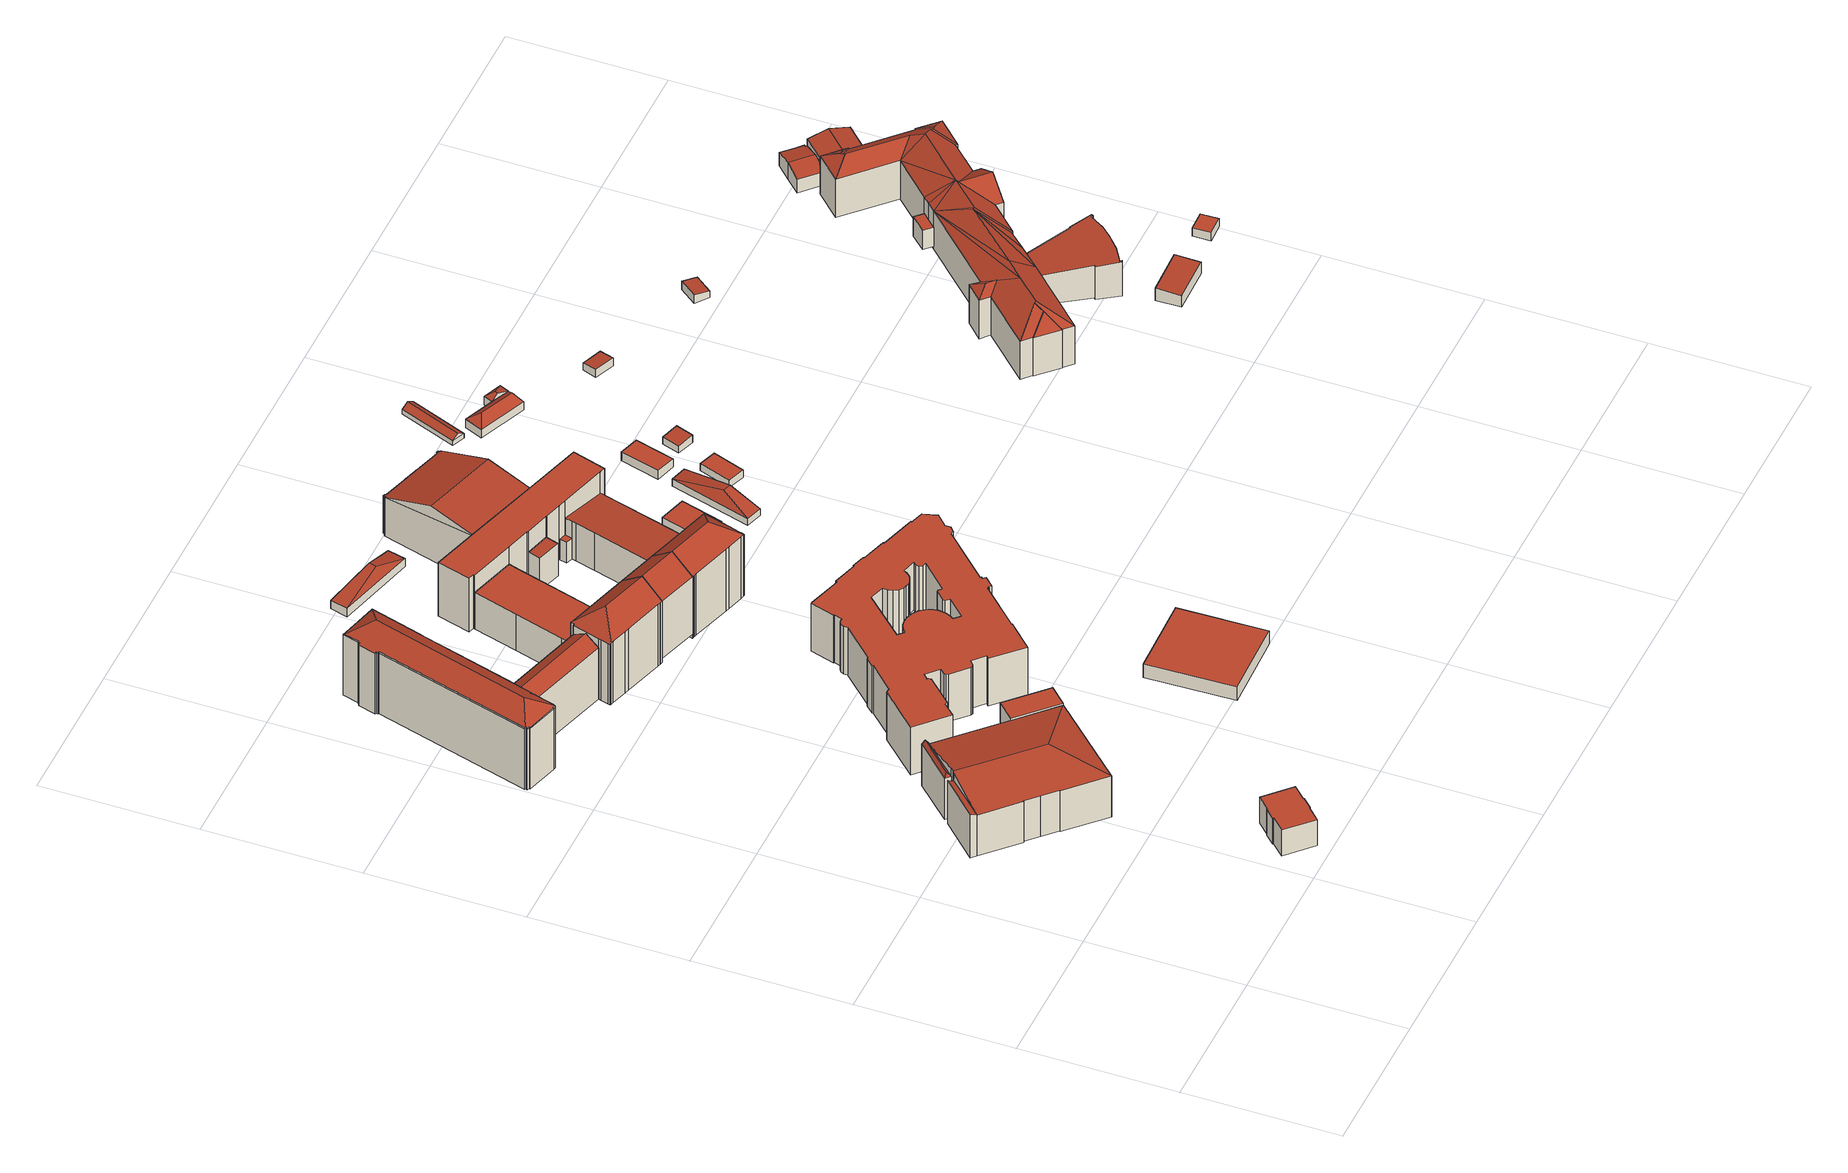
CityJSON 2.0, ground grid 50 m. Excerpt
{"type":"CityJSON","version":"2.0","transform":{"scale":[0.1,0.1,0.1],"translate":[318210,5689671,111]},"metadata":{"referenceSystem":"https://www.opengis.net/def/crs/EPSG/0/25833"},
"CityObjects":{
"building1":{"type":"Building","attributes":{"Dachtyp_tdc":"tdcPolyFlatRoof","Gemeindeschluessel":14713000,"Dachneigung":0,"QualitaetDacherkennung":69,"Geometrietyp2DReferenz":"3000","function":"31001_9998","roofType":"1000","measuredHeight":9.68},"geometry":[{"type":"MultiSurface","lod":"2","boundaries":[[[0,1,2,3]],[[1,4,5,2]],[[4,6,7,5]],[[6,8,9,7]],[[8,10,11,9]],[[10,12,13,11]],[[12,14,15,13]],[[14,16,17,15]],[[16,18,19,17]],[[18,20,21,19]],[[20,22,23,21]],[[22,0,3,23]],[[22,20,18,16,14,12,10,8,6,4,1,0]],[[3,2,5,7,9,11,13,15,17,19,21,23]]],"semantics":{"surfaces":[{"type":"WallSurface"},{"type":"RoofSurface"},{"type":"GroundSurface"}],"values":[0,0,0,0,0,0,0,0,0,0,0,0,1,2]}}]},
"building2":{"type":"Building","attributes":{"name":"Universitätsklinikum Leipzig","Gemeindeschluessel":14713000,"Geometrietyp2DReferenz":"3000","function":"31001_3051","roofType":"9999"},"children":["building2-1","building2-2","building2-3","building2-4"]},
"building2-1":{"type":"BuildingPart","attributes":{"Dachtyp_tdc":"tdcPolyFlatRoof","Dachneigung":0,"QualitaetDacherkennung":67,"Geometrietyp2DReferenz":"3000","roofType":"1000","measuredHeight":15.66},"parents":["building2"],"geometry":[{"type":"MultiSurface","lod":"2","boundaries":[[[24,25,26,27,28]],[[25,29,30,26]],[[29,31,32,33,30]],[[31,29,25,24]],[[27,26,30,33]],[[28,32,31,24]],[[28,27,33,32]]],"semantics":{"surfaces":[{"type":"WallSurface"},{"type":"RoofSurface"},{"type":"GroundSurface"},{"type":"ClosureSurface"}],"values":[0,0,0,1,2,0,3]}}]},
"building2-2":{"type":"BuildingPart","attributes":{"Dachtyp_tdc":"tdcPolyFlatRoof","Dachneigung":24.25,"QualitaetDacherkennung":37,"Geometrietyp2DReferenz":"3000","roofType":"2100","measuredHeight":16.3},"parents":["building2"],"geometry":[{"type":"MultiSurface","lod":"2","boundaries":[[[34,35,36,37,38]],[[35,39,40,36]],[[39,41,42,40]],[[41,39,35,34,43]],[[37,36,40,42]],[[38,43,34]],[[37,42,41,43,38]]],"semantics":{"surfaces":[{"type":"WallSurface"},{"type":"RoofSurface"},{"type":"GroundSurface"},{"type":"ClosureSurface"}],"values":[0,0,0,1,2,0,3]}}]},
"building2-3":{"type":"BuildingPart","attributes":{"Dachtyp_tdc":"tdcHipAndGableRoof","Dachneigung":11.83,"QualitaetDacherkennung":15,"Geometrietyp2DReferenz":"3000","roofType":"5000","measuredHeight":18.7},"parents":["building2"],"geometry":[{"type":"MultiSurface","lod":"2","boundaries":[[[44,45,46,47]],[[45,48,49,46]],[[48,50,51,49]],[[50,38,37,51]],[[52,53,54,42,41]],[[53,55,56,57,54]],[[58,28,27,59]],[[32,60,61,33]],[[60,62,63,61]],[[62,64,65,63]],[[64,44,47,65]],[[60,32,66]],[[32,28,58,67,55,53,66]],[[53,52,43,38,50,48,45,44,64,62,60,66]],[[47,46,49,51,37,42,54,57,59,27,33,61,63,65]],[[41,43,52]],[[42,37,38,43,41]],[[67,56,55]],[[58,59,57,56,67]],[[33,27,28,32]]],"semantics":{"surfaces":[{"type":"WallSurface"},{"type":"RoofSurface"},{"type":"GroundSurface"},{"type":"ClosureSurface"}],"values":[0,0,0,0,0,0,0,0,0,0,0,1,1,1,2,0,3,0,3,3]}}]},
"building2-4":{"type":"BuildingPart","attributes":{"Dachtyp_tdc":"tdcFreeFormRoof","Dachneigung":48.65,"QualitaetDacherkennung":11,"Geometrietyp2DReferenz":"3000","roofType":"5000","measuredHeight":16.66},"parents":["building2"],"geometry":[{"type":"MultiSurface","lod":"2","boundaries":[[[56,68,69,57]],[[68,70,71,69]],[[70,72,58,59,71]],[[73,72,70]],[[74,73,70,68]],[[74,68,56]],[[73,74,56,67,72]],[[57,69,71,59]],[[67,58,72]],[[57,59,58,67,56]]],"semantics":{"surfaces":[{"type":"WallSurface"},{"type":"RoofSurface"},{"type":"GroundSurface"},{"type":"ClosureSurface"}],"values":[0,0,0,0,1,1,1,2,0,3]}}]},
"building3":{"type":"Building","attributes":{"name":"Universitätsklinikum Leipzig","Dachtyp_tdc":"tdcFreeFormRoof","Gemeindeschluessel":14713000,"Dachneigung":31.34,"QualitaetDacherkennung":83,"Geometrietyp2DReferenz":"3000","function":"31001_3051","roofType":"5000","measuredHeight":27.28},"geometry":[{"type":"MultiSurface","lod":"2","boundaries":[[[75,76,77,78,79,80,81,82,83,84,85,86,87]],[[88,84,83,89]],[[90,91,85,84,88]],[[89,83,82,92]],[[92,82,81,93]],[[93,81,80]],[[94,78,77,95]],[[79,78,94]],[[95,77,76,96]],[[96,76,75,97]],[[98,99,100,101]],[[102,103,99,98]],[[101,100,104,105]],[[105,104,106,107]],[[107,106,108,109]],[[109,108,110,111]],[[111,110,112,113,114]],[[115,116,117,118]],[[119,120,116,115]],[[118,117,121,122]],[[122,121,123,124]],[[124,123,125,126]],[[126,125,127,128]],[[128,127,103,102]],[[97,129,130]],[[130,129,131,132]],[[132,131,120,119]],[[133,134,135,136]],[[137,138,134,133]],[[139,140,141,142]],[[136,135,140,139]],[[142,141,91,90]],[[114,113,138,137]],[[143,144,145,146,147,148,149,150,151,152,153,154,155,156,157,158,159,160,161,162,163,164,165,166,167,168,169,170,171,172,173,174,175]],[[90,88,144,143]],[[88,89,145,144]],[[89,92,146,145]],[[92,93,147,146]],[[93,80,148,147]],[[80,79,149,148]],[[79,94,150,149]],[[94,95,151,150]],[[95,96,152,151]],[[96,97,153,152]],[[97,130,154,153]],[[130,132,155,154]],[[132,119,156,155]],[[119,115,157,156]],[[115,118,158,157]],[[118,122,159,158]],[[122,124,160,159]],[[124,126,161,160]],[[126,128,162,161]],[[128,102,163,162]],[[102,98,164,163]],[[98,101,165,164]],[[101,105,166,165]],[[105,107,167,166]],[[107,109,168,167]],[[109,111,169,168]],[[111,114,170,169]],[[114,137,171,170]],[[137,133,172,171]],[[133,136,173,172]],[[136,139,174,173]],[[139,142,175,174]],[[142,90,143,175]],[[138,113,112,86,85,91,141,140,135,134]],[[131,129,97,75,87,120]],[[103,127,125,123,121,117,116,120,87,86,112,110,108,106,104,100,99]]],"semantics":{"surfaces":[{"type":"RoofSurface"},{"type":"WallSurface"},{"type":"GroundSurface"}],"values":[0,1,1,1,1,1,1,1,1,1,1,1,1,1,1,1,1,1,1,1,1,1,1,1,1,1,1,1,1,1,1,1,1,2,1,1,1,1,1,1,1,1,1,1,1,1,1,1,1,1,1,1,1,1,1,1,1,1,1,1,1,1,1,1,1,1,1,0,0,0]}}]},
"building4":{"type":"Building","attributes":{"name":"Universitätsklinikum Leipzig","Dachtyp_tdc":"tdcFreeFormRoof","Gemeindeschluessel":14713000,"Dachneigung":31.88,"QualitaetDacherkennung":85,"Geometrietyp2DReferenz":"3000","function":"31001_3051","roofType":"5000","measuredHeight":21.95},"geometry":[{"type":"MultiSurface","lod":"2","boundaries":[[[176,177,178,179]],[[177,180,181,178]],[[180,182,183,181]],[[182,184,185,183]],[[184,186,187,185]],[[186,176,179,187]],[[180,188,189,186,184,182]],[[190,191,189,188]],[[176,191,190,177]],[[186,189,191,176]],[[177,190,188,180]],[[179,178,181,183,185,187]]],"semantics":{"surfaces":[{"type":"WallSurface"},{"type":"RoofSurface"},{"type":"GroundSurface"}],"values":[0,0,0,0,0,0,1,1,0,0,0,2]}}]},
"building5":{"type":"Building","attributes":{"name":"Universitätsklinikum Leipzig","Dachtyp_tdc":"tdcHipAndGableRoof","Gemeindeschluessel":14713000,"Dachneigung":37.65,"QualitaetDacherkennung":86,"Geometrietyp2DReferenz":"3000","function":"31001_3051","roofType":"5000","measuredHeight":28.57},"geometry":[{"type":"MultiSurface","lod":"2","boundaries":[[[192,193,194,195]],[[193,196,197,194]],[[196,198,199,197]],[[198,200,201,199]],[[200,202,203,201]],[[202,204,205,203]],[[204,206,207,205]],[[206,208,209,207]],[[208,210,211,209]],[[210,212,213,211]],[[212,214,215,213]],[[214,216,217,215]],[[216,218,181,217]],[[218,219,178,181]],[[219,220,221,178]],[[220,222,223,221]],[[222,224,225,223]],[[224,226,227,225]],[[226,192,195,227]],[[222,220,219,218,216,214,212,210,228]],[[210,208,206,204,202,200,198,196,193,228]],[[193,192,226,224,222,228]],[[195,194,197,199,201,203,205,207,209,211,213,215,217,181,178,221,223,225,227]]],"semantics":{"surfaces":[{"type":"WallSurface"},{"type":"RoofSurface"},{"type":"GroundSurface"}],"values":[0,0,0,0,0,0,0,0,0,0,0,0,0,0,0,0,0,0,0,1,1,1,2]}}]},
"building6":{"type":"Building","attributes":{"name":"Universitätsklinikum Leipzig","Dachtyp_tdc":"tdcPolyFlatRoof","Gemeindeschluessel":14713000,"Dachneigung":0,"QualitaetDacherkennung":5,"Geometrietyp2DReferenz":"3000","function":"31001_3051","roofType":"1000","measuredHeight":17.75},"geometry":[{"type":"MultiSurface","lod":"2","boundaries":[[[229,230,231,232]],[[230,233,234,231]],[[233,235,236,234]],[[235,237,238,236]],[[237,239,240,238]],[[239,241,242,240]],[[241,243,244,242]],[[243,245,246,244]],[[245,247,248,246]],[[247,249,250,248]],[[249,251,252,250]],[[251,253,254,252]],[[253,255,256,254]],[[255,257,258,256]],[[257,259,260,258]],[[259,261,262,260]],[[261,263,264,262]],[[263,265,266,264]],[[265,267,268,266]],[[267,269,270,268]],[[269,271,272,270]],[[271,273,274,272]],[[273,275,276,274]],[[275,277,278,276]],[[277,279,280,278]],[[279,281,282,280]],[[281,283,284,282]],[[283,285,286,284]],[[287,288,289,290]],[[288,291,292,289]],[[291,293,294,292]],[[293,295,296,294]],[[295,297,298,296]],[[297,299,300,298]],[[299,301,302,300]],[[301,303,304,302]],[[303,305,306,304]],[[305,307,308,306]],[[307,309,310,308]],[[309,311,312,310]],[[311,313,314,312]],[[313,315,316,314]],[[315,317,318,316]],[[317,319,320,318]],[[319,321,322,320]],[[321,323,324,322]],[[323,325,326,324]],[[325,327,328,326]],[[327,329,330,328]],[[329,331,332,330]],[[331,333,334,332]],[[333,335,336,334]],[[335,337,338,336]],[[337,339,340,338]],[[339,341,342,340]],[[341,343,344,342]],[[343,345,346,344]],[[345,347,348,346]],[[347,349,350,348]],[[349,351,352,350]],[[351,353,354,352]],[[353,355,356,354]],[[355,357,358,356]],[[357,359,360,358]],[[359,361,362,360]],[[361,363,364,362]],[[363,365,366,364]],[[365,367,368,366]],[[367,369,370,368]],[[369,287,290,370]],[[285,371,372,286]],[[371,373,374,372]],[[373,375,376,374]],[[375,377,378,376]],[[377,379,380,378]],[[379,381,382,380]],[[381,383,384,382]],[[383,385,386,384]],[[385,387,388,386]],[[387,389,390,388]],[[389,391,392,390]],[[391,393,394,392]],[[393,395,396,394]],[[395,397,398,396]],[[397,399,400,398]],[[399,401,402,400]],[[401,403,404,402]],[[403,405,406,404]],[[405,407,408,406]],[[407,409,410,408]],[[409,411,412,410]],[[411,413,414,412]],[[413,415,416,414]],[[415,417,418,416]],[[417,419,420,418]],[[419,421,422,420]],[[421,423,424,422]],[[423,425,426,424]],[[425,427,428,426]],[[427,429,430,428]],[[429,431,432,430]],[[431,433,434,432]],[[433,229,232,434]],[[433,431,429,427,425,423,421,419,417,415,413,411,409,407,405,403,401,399,397,395,393,391,389,387,385,383,381,379,377,375,373,371,285,283,281,279,277,275,273,271,269,267,265,263,261,259,257,255,253,251,249,247,245,243,241,239,237,235,233,230,229],[287,369,367,365,363,361,359,357,355,353,351,349,347,345,343,341,339,337,335,333,331,329,327,325,323,321,319,317,315,313,311,309,307,305,303,301,299,297,295,293,291,288]],[[232,231,234,236,238,240,242,244,246,248,250,252,254,256,258,260,262,264,266,268,270,272,274,276,278,280,282,284,286,372,374,376,378,380,382,384,386,388,390,392,394,396,398,400,402,404,406,408,410,412,414,416,418,420,422,424,426,428,430,432,434],[290,289,292,294,296,298,300,302,304,306,308,310,312,314,316,318,320,322,324,326,328,330,332,334,336,338,340,342,344,346,348,350,352,354,356,358,360,362,364,366,368,370]]],"semantics":{"surfaces":[{"type":"WallSurface"},{"type":"RoofSurface"},{"type":"GroundSurface"}],"values":[0,0,0,0,0,0,0,0,0,0,0,0,0,0,0,0,0,0,0,0,0,0,0,0,0,0,0,0,0,0,0,0,0,0,0,0,0,0,0,0,0,0,0,0,0,0,0,0,0,0,0,0,0,0,0,0,0,0,0,0,0,0,0,0,0,0,0,0,0,0,0,0,0,0,0,0,0,0,0,0,0,0,0,0,0,0,0,0,0,0,0,0,0,0,0,0,0,0,0,0,0,0,0,1,2]}}]},
"building7":{"type":"Building","attributes":{"name":"Universitätsklinikum Leipzig","Dachtyp_tdc":"tdcPolyFlatRoof","Gemeindeschluessel":14713000,"Dachneigung":0,"QualitaetDacherkennung":57,"Geometrietyp2DReferenz":"3000","function":"31001_3051","roofType":"1000","measuredHeight":13.62},"geometry":[{"type":"MultiSurface","lod":"2","boundaries":[[[435,436,437,225]],[[436,438,439,437]],[[438,440,441,439]],[[440,442,443,441]],[[442,444,445,443]],[[444,446,447,445]],[[446,448,449,447]],[[448,450,227,449]],[[450,435,225,227]],[[450,448,446,444,442,440,438,436,435]],[[225,437,439,441,443,445,447,449,227]]],"semantics":{"surfaces":[{"type":"WallSurface"},{"type":"RoofSurface"},{"type":"GroundSurface"}],"values":[0,0,0,0,0,0,0,0,0,1,2]}}]},
"building8":{"type":"Building","attributes":{"name":"Deutsches Zentrum für integrative Biodiversitätsforschung","Dachtyp_tdc":"tdcPolyFlatRoof","Gemeindeschluessel":14713000,"Dachneigung":0,"QualitaetDacherkennung":20,"Geometrietyp2DReferenz":"3000","function":"31001_3023","roofType":"1000","measuredHeight":5},"geometry":[{"type":"MultiSurface","lod":"2","boundaries":[[[451,452,453,454]],[[452,455,456,453]],[[455,457,458,456]],[[457,451,454,458]],[[457,455,452,451]],[[454,453,456,458]]],"semantics":{"surfaces":[{"type":"WallSurface"},{"type":"RoofSurface"},{"type":"GroundSurface"}],"values":[0,0,0,0,1,2]}}]},
"building9":{"type":"Building","attributes":{"name":"Universitätsklinikum Leipzig","Dachtyp_tdc":"tdcGableRoof","Gemeindeschluessel":14713000,"Dachneigung":37.55,"QualitaetDacherkennung":93,"Geometrietyp2DReferenz":"3000","function":"31001_3051","roofType":"3100","measuredHeight":26.92},"geometry":[{"type":"MultiSurface","lod":"2","boundaries":[[[459,460,461,462]],[[460,463,464,461]],[[463,465,466,464]],[[465,459,462,466]],[[463,460,467]],[[459,465,468]],[[460,459,468,467]],[[465,463,467,468]],[[462,461,464,466]]],"semantics":{"surfaces":[{"type":"WallSurface"},{"type":"RoofSurface"},{"type":"GroundSurface"}],"values":[0,0,0,0,0,0,1,1,2]}}]},
"building10":{"type":"Building","attributes":{"name":"Universitätsklinikum Leipzig","Dachtyp_tdc":"tdcHipRoof","Gemeindeschluessel":14713000,"Dachneigung":13.77,"QualitaetDacherkennung":9,"Geometrietyp2DReferenz":"3000","function":"31001_3051","roofType":"3200","measuredHeight":7.07},"geometry":[{"type":"MultiSurface","lod":"2","boundaries":[[[469,470,471,472]],[[470,473,474,471]],[[473,475,476,474]],[[475,469,472,476]],[[473,470,477]],[[469,475,478]],[[470,469,478,477]],[[475,473,477,478]],[[472,471,474,476]]],"semantics":{"surfaces":[{"type":"WallSurface"},{"type":"RoofSurface"},{"type":"GroundSurface"}],"values":[0,0,0,0,1,1,1,1,2]}}]},
"building11":{"type":"Building","attributes":{"name":"Universitätsklinikum Leipzig","Dachtyp_tdc":"tdcFreeFormRoof","Gemeindeschluessel":14713000,"Dachneigung":37.61,"QualitaetDacherkennung":92,"Geometrietyp2DReferenz":"3000","function":"31001_3051","roofType":"5000","measuredHeight":28.58},"geometry":[{"type":"MultiSurface","lod":"2","boundaries":[[[479,480,481,482]],[[480,483,484,481]],[[483,485,486,484]],[[485,487,488,486]],[[487,489,490,488]],[[489,491,492,490]],[[491,493,494,492]],[[493,495,496,494]],[[495,497,498,496]],[[497,499,500,498]],[[499,501,502,500]],[[501,503,504,502]],[[503,505,506,504]],[[505,507,508,506]],[[507,509,510,508]],[[509,511,512,510]],[[511,459,513,512]],[[459,479,482,513]],[[514,515,516,497,495,493,491,489,487]],[[517,518,465,468,516,515]],[[497,516,468,459,511,509,507,505,503,501,499]],[[459,468,465,479]],[[479,465,518,480]],[[480,518,517,483]],[[483,517,515,514,485]],[[485,514,487]],[[482,481,484,486,488,490,492,494,496,498,500,502,504,506,508,510,512,513]]],"semantics":{"surfaces":[{"type":"WallSurface"},{"type":"RoofSurface"},{"type":"GroundSurface"}],"values":[0,0,0,0,0,0,0,0,0,0,0,0,0,0,0,0,0,0,1,1,1,0,0,0,0,0,2]}}]},
"building12":{"type":"Building","attributes":{"name":"Universitätsklinikum Leipzig","Dachtyp_tdc":"tdcPolyFlatRoof","Gemeindeschluessel":14713000,"Dachneigung":3.24,"QualitaetDacherkennung":62,"Geometrietyp2DReferenz":"3000","function":"31001_3051","roofType":"2100","measuredHeight":12.27},"geometry":[{"type":"MultiSurface","lod":"2","boundaries":[[[519,520,521,522]],[[520,523,524,521]],[[523,525,526,524]],[[525,519,522,526]],[[525,523,520,519]],[[522,521,524,526]]],"semantics":{"surfaces":[{"type":"WallSurface"},{"type":"RoofSurface"},{"type":"GroundSurface"}],"values":[0,0,0,0,1,2]}}]},
"building13":{"type":"Building","attributes":{"name":"Universitätsklinikum Leipzig","Dachtyp_tdc":"tdcPolyFlatRoof","Gemeindeschluessel":14713000,"Dachneigung":0,"QualitaetDacherkennung":71,"Geometrietyp2DReferenz":"3000","function":"31001_3051","roofType":"1000","measuredHeight":20.09},"geometry":[{"type":"MultiSurface","lod":"2","boundaries":[[[527,528,529,530]],[[528,531,532,529]],[[531,533,522,532]],[[533,534,526,522]],[[534,535,536,526]],[[535,537,538,536]],[[537,539,540,538]],[[539,541,542,540]],[[541,543,544,542]],[[543,545,546,544]],[[545,547,548,546]],[[547,549,550,548]],[[549,551,552,550]],[[551,553,554,552]],[[553,555,556,554]],[[555,527,530,556]],[[555,553,551,549,547,545,543,541,539,537,535,534,533,531,528,527]],[[530,529,532,522,526,536,538,540,542,544,546,548,550,552,554,556]]],"semantics":{"surfaces":[{"type":"WallSurface"},{"type":"RoofSurface"},{"type":"GroundSurface"}],"values":[0,0,0,0,0,0,0,0,0,0,0,0,0,0,0,0,1,2]}}]},
"building14":{"type":"Building","attributes":{"name":"Universitätsklinikum Leipzig","Dachtyp_tdc":"tdcPolyFlatRoof","Gemeindeschluessel":14713000,"Dachneigung":5.7,"QualitaetDacherkennung":85,"Geometrietyp2DReferenz":"3000","function":"31001_3051","roofType":"2100","measuredHeight":13.95},"geometry":[{"type":"MultiSurface","lod":"2","boundaries":[[[557,558,556,530]],[[558,559,560,556]],[[559,561,562,560]],[[561,563,564,562]],[[563,565,566,564]],[[565,567,484,566]],[[567,568,481,484]],[[568,569,570,481]],[[569,571,572,570]],[[571,573,574,572]],[[573,575,576,574]],[[575,577,530,576]],[[577,557,530]],[[577,575,573,571,569,568,567,565,563,561,559,558,557]],[[556,560,562,564,566,484,481,570,572,574,576,530]]],"semantics":{"surfaces":[{"type":"WallSurface"},{"type":"RoofSurface"},{"type":"GroundSurface"}],"values":[0,0,0,0,0,0,0,0,0,0,0,0,0,1,2]}}]},
"building15":{"type":"Building","attributes":{"name":"Universitätsklinikum Leipzig","Dachtyp_tdc":"tdcPolyFlatRoof","Gemeindeschluessel":14713000,"Dachneigung":0,"QualitaetDacherkennung":30,"Geometrietyp2DReferenz":"3000","function":"31001_3051","roofType":"1000","measuredHeight":7.72},"geometry":[{"type":"MultiSurface","lod":"2","boundaries":[[[578,579,576,530]],[[579,580,574,576]],[[580,581,582,574]],[[581,583,529,582]],[[583,578,530,529]],[[583,581,580,579,578]],[[576,574,582,529,530]]],"semantics":{"surfaces":[{"type":"WallSurface"},{"type":"RoofSurface"},{"type":"GroundSurface"}],"values":[0,0,0,0,0,1,2]}}]},
"building16":{"type":"Building","attributes":{"name":"Universitätsklinikum Leipzig","Dachtyp_tdc":"tdcFreeFormRoof","Gemeindeschluessel":14713000,"Dachneigung":19.43,"QualitaetDacherkennung":10,"Geometrietyp2DReferenz":"3000","function":"31001_3051","roofType":"5000","measuredHeight":20.29},"geometry":[{"type":"MultiSurface","lod":"2","boundaries":[[[584,585,586,587]],[[585,588,589,586]],[[588,590,550,589]],[[590,591,548,550]],[[591,592,593,548]],[[592,594,595,593]],[[594,596,597,595]],[[596,598,599,597]],[[598,600,601,599]],[[600,602,603,601]],[[602,604,605,603]],[[604,606,607,605]],[[606,608,609,607]],[[608,610,611,609]],[[610,612,613,611]],[[612,614,615,613]],[[614,616,617,615]],[[616,618,619,617]],[[618,620,621,619]],[[620,622,623,621]],[[622,624,625,623]],[[624,584,587,625]],[[585,584,624,622,620,618,616,614,612,610,608,606,604,602,600,598,596,594,592,626,627,588]],[[590,627,626,591]],[[590,588,627]],[[592,591,626]],[[587,586,589,550,548,593,595,597,599,601,603,605,607,609,611,613,615,617,619,621,623,625]]],"semantics":{"surfaces":[{"type":"WallSurface"},{"type":"RoofSurface"},{"type":"GroundSurface"}],"values":[0,0,0,0,0,0,0,0,0,0,0,0,0,0,0,0,0,0,0,0,0,0,1,1,0,0,2]}}]},
"building17":{"type":"Building","attributes":{"Dachtyp_tdc":"tdcPolyFlatRoof","Gemeindeschluessel":14713000,"Dachneigung":0,"QualitaetDacherkennung":38,"Geometrietyp2DReferenz":"3000","function":"31001_9998","roofType":"1000","measuredHeight":4.76},"geometry":[{"type":"MultiSurface","lod":"2","boundaries":[[[628,629,630,631]],[[629,632,633,630]],[[632,634,635,633]],[[634,628,631,635]],[[634,632,629,628]],[[631,630,633,635]]],"semantics":{"surfaces":[{"type":"WallSurface"},{"type":"RoofSurface"},{"type":"GroundSurface"}],"values":[0,0,0,0,1,2]}}]},
"building18":{"type":"Building","attributes":{"Dachtyp_tdc":"tdcHipRoof","Gemeindeschluessel":14713000,"Dachneigung":11.41,"QualitaetDacherkennung":13,"Geometrietyp2DReferenz":"3000","function":"31001_9998","roofType":"3200","measuredHeight":6.12},"geometry":[{"type":"MultiSurface","lod":"2","boundaries":[[[636,637,638,639]],[[637,640,641,638]],[[640,642,643,641]],[[642,636,639,643]],[[640,637,644]],[[636,642,645]],[[637,636,645,644]],[[642,640,644,645]],[[639,638,641,643]]],"semantics":{"surfaces":[{"type":"WallSurface"},{"type":"RoofSurface"},{"type":"GroundSurface"}],"values":[0,0,0,0,1,1,1,1,2]}}]},
"building19":{"type":"Building","attributes":{"Dachtyp_tdc":"tdcPolyFlatRoof","Gemeindeschluessel":14713000,"Dachneigung":0,"QualitaetDacherkennung":74,"Geometrietyp2DReferenz":"3000","function":"31001_9998","roofType":"1000","measuredHeight":2.66},"geometry":[{"type":"MultiSurface","lod":"2","boundaries":[[[646,647,648,649]],[[647,650,651,648]],[[650,652,653,651]],[[652,646,649,653]],[[652,650,647,646]],[[649,648,651,653]]],"semantics":{"surfaces":[{"type":"WallSurface"},{"type":"RoofSurface"},{"type":"GroundSurface"}],"values":[0,0,0,0,1,2]}}]},
"building20":{"type":"Building","attributes":{"Dachtyp_tdc":"tdcPolyFlatRoof","Gemeindeschluessel":14713000,"Dachneigung":2.89,"QualitaetDacherkennung":88,"Geometrietyp2DReferenz":"3000","function":"31001_9998","roofType":"2100","measuredHeight":3.31},"geometry":[{"type":"MultiSurface","lod":"2","boundaries":[[[654,655,656,657]],[[655,658,659,656]],[[658,660,661,659]],[[660,654,657,661]],[[660,658,655,654]],[[657,656,659,661]]],"semantics":{"surfaces":[{"type":"WallSurface"},{"type":"RoofSurface"},{"type":"GroundSurface"}],"values":[0,0,0,0,1,2]}}]},
"building21":{"type":"Building","attributes":{"Dachtyp_tdc":"tdcPolyFlatRoof","Gemeindeschluessel":14713000,"Dachneigung":3.58,"QualitaetDacherkennung":76,"Geometrietyp2DReferenz":"3000","function":"31001_9998","roofType":"2100","measuredHeight":2.92},"geometry":[{"type":"MultiSurface","lod":"2","boundaries":[[[662,663,664,665]],[[663,666,667,664]],[[666,668,669,667]],[[668,662,665,669]],[[668,666,663,662]],[[665,664,667,669]]],"semantics":{"surfaces":[{"type":"WallSurface"},{"type":"RoofSurface"},{"type":"GroundSurface"}],"values":[0,0,0,0,1,2]}}]},
"building22":{"type":"Building","attributes":{"Dachtyp_tdc":"tdcFreeFormRoof","Gemeindeschluessel":14713000,"Dachneigung":32.81,"QualitaetDacherkennung":34,"Geometrietyp2DReferenz":"3000","function":"31001_9998","roofType":"5000","measuredHeight":3.21},"geometry":[{"type":"MultiSurface","lod":"2","boundaries":[[[670,671,672,673]],[[671,674,675,672]],[[674,676,677,675]],[[676,670,673,677]],[[678,679,676,674]],[[678,674,671]],[[679,678,671,670]],[[679,670,676]],[[673,672,675,677]]],"semantics":{"surfaces":[{"type":"WallSurface"},{"type":"RoofSurface"},{"type":"GroundSurface"}],"values":[0,0,0,0,1,0,1,0,2]}}]},
"building23":{"type":"Building","attributes":{"Gemeindeschluessel":14713000,"Geometrietyp2DReferenz":"3000","function":"31001_9998","roofType":"9999"},"children":["building23-1","building23-2"]},
"building23-1":{"type":"BuildingPart","attributes":{"Dachtyp_tdc":"tdcHipRoof","Dachneigung":36.69,"QualitaetDacherkennung":61,"Geometrietyp2DReferenz":"3000","roofType":"3200","measuredHeight":5.5},"parents":["building23"],"geometry":[{"type":"MultiSurface","lod":"2","boundaries":[[[680,681,682,683]],[[681,684,685,682]],[[686,687,688,689]],[[687,680,683,688]],[[690,680,691]],[[687,692,693]],[[680,687,693,691]],[[692,694,690,691,693]],[[681,690,694,684]],[[684,694,692,686]],[[686,692,687]],[[680,690,681]],[[683,682,685,689,688]],[[689,685,684,686]]],"semantics":{"surfaces":[{"type":"WallSurface"},{"type":"RoofSurface"},{"type":"GroundSurface"},{"type":"ClosureSurface"}],"values":[0,0,0,0,1,1,1,1,0,0,0,0,2,3]}}]},
"building23-2":{"type":"BuildingPart","attributes":{"Dachtyp_tdc":"tdcHipAndGableRoof","Dachneigung":19.02,"QualitaetDacherkennung":58,"Geometrietyp2DReferenz":"3000","roofType":"5000","measuredHeight":4.77},"parents":["building23"],"geometry":[{"type":"MultiSurface","lod":"2","boundaries":[[[695,696,685,684]],[[695,697,698,696]],[[697,699,686,689,698]],[[697,695,700]],[[684,699,701]],[[695,684,701,700]],[[699,697,700,701]],[[685,696,698,689]],[[684,686,699]],[[684,685,689,686]]],"semantics":{"surfaces":[{"type":"WallSurface"},{"type":"RoofSurface"},{"type":"GroundSurface"},{"type":"ClosureSurface"}],"values":[0,0,0,1,0,1,1,2,0,3]}}]},
"building24":{"type":"Building","attributes":{"Dachtyp_tdc":"tdcPolyFlatRoof","Gemeindeschluessel":14713000,"Dachneigung":5.74,"QualitaetDacherkennung":77,"Geometrietyp2DReferenz":"3000","function":"31001_9998","roofType":"2100","measuredHeight":3.11},"geometry":[{"type":"MultiSurface","lod":"2","boundaries":[[[702,703,704,705]],[[703,706,707,704]],[[706,708,709,707]],[[708,702,705,709]],[[708,706,703,702]],[[705,704,707,709]]],"semantics":{"surfaces":[{"type":"WallSurface"},{"type":"RoofSurface"},{"type":"GroundSurface"}],"values":[0,0,0,0,1,2]}}]},
"building25":{"type":"Building","attributes":{"Dachtyp_tdc":"tdcPolyFlatRoof","Gemeindeschluessel":14713000,"Dachneigung":6.66,"QualitaetDacherkennung":68,"Geometrietyp2DReferenz":"3000","function":"31001_9998","roofType":"2100","measuredHeight":3.14},"geometry":[{"type":"MultiSurface","lod":"2","boundaries":[[[710,711,712,713]],[[711,714,715,712]],[[714,716,717,715]],[[716,710,713,717]],[[716,714,711,710]],[[713,712,715,717]]],"semantics":{"surfaces":[{"type":"WallSurface"},{"type":"RoofSurface"},{"type":"GroundSurface"}],"values":[0,0,0,0,1,2]}}]},
"building26":{"type":"Building","attributes":{"Dachtyp_tdc":"tdcPolyFlatRoof","Gemeindeschluessel":14713000,"Dachneigung":3.86,"QualitaetDacherkennung":74,"Geometrietyp2DReferenz":"3000","function":"31001_2463","roofType":"2100","measuredHeight":4.76},"geometry":[{"type":"MultiSurface","lod":"2","boundaries":[[[718,719,720,721]],[[719,722,723,720]],[[722,724,725,723]],[[724,718,721,725]],[[724,722,719,718]],[[721,720,723,725]]],"semantics":{"surfaces":[{"type":"WallSurface"},{"type":"RoofSurface"},{"type":"GroundSurface"}],"values":[0,0,0,0,1,2]}}]},
"building27":{"type":"Building","attributes":{"name":"Universität Leipzig - Institut für Geographie","Dachtyp_tdc":"tdcPolyFlatRoof","Gemeindeschluessel":14713000,"Dachneigung":4.53,"QualitaetDacherkennung":90,"Geometrietyp2DReferenz":"3000","function":"31001_3023","roofType":"2100","measuredHeight":12.9},"geometry":[{"type":"MultiSurface","lod":"2","boundaries":[[[726,727,728,729]],[[727,730,731,728]],[[730,732,733,731]],[[732,734,735,733]],[[734,736,737,735]],[[736,738,739,737]],[[738,740,741,739]],[[740,742,743,741]],[[742,744,745,743]],[[744,746,747,745]],[[746,748,749,747]],[[748,750,751,749]],[[750,752,753,751]],[[752,754,755,753]],[[754,756,757,755]],[[756,758,759,757]],[[758,760,761,759]],[[760,762,763,761]],[[762,726,729,763]],[[762,760,758,756,754,752,750,748,746,744,742,740,738,736,734,732,730,727,726]],[[729,728,731,733,735,737,739,741,743,745,747,749,751,753,755,757,759,761,763]]],"semantics":{"surfaces":[{"type":"WallSurface"},{"type":"RoofSurface"},{"type":"GroundSurface"}],"values":[0,0,0,0,0,0,0,0,0,0,0,0,0,0,0,0,0,0,0,1,2]}}]},
"building28":{"type":"Building","attributes":{"name":"Universität Leipzig - Institut für Geographie","Dachtyp_tdc":"tdcFreeFormRoof","Gemeindeschluessel":14713000,"Dachneigung":32.26,"QualitaetDacherkennung":54,"Geometrietyp2DReferenz":"3000","function":"31001_3023","roofType":"5000","measuredHeight":19.72},"geometry":[{"type":"MultiSurface","lod":"2","boundaries":[[[764,765,766,767]],[[765,768,769,766]],[[768,770,771,769]],[[770,772,773,771]],[[772,774,775,773]],[[774,776,777,775]],[[776,778,779,777]],[[778,780,781,779]],[[780,782,783,781]],[[782,784,785,783]],[[784,786,787,785]],[[786,788,789,787]],[[788,790,791,789]],[[790,792,793,791]],[[792,794,795,793]],[[794,796,797,795]],[[796,798,799,797]],[[798,800,801,799]],[[800,802,803,801]],[[802,804,805,803]],[[804,806,807,805]],[[806,808,809,807]],[[808,810,811,809]],[[810,812,813,811]],[[812,814,815,813]],[[814,816,817,815]],[[816,818,819,817]],[[818,820,821,819]],[[820,822,823,821]],[[822,824,825,823]],[[824,826,827,825]],[[826,828,829,827]],[[828,764,767,829]],[[824,830,826]],[[822,830,824]],[[830,822,820]],[[831,832,830,820,818]],[[833,831,818,816]],[[816,834,833]],[[816,835,834]],[[814,835,816]],[[812,835,814]],[[810,835,812]],[[810,836,835]],[[810,837,836]],[[810,838,837]],[[810,839,838]],[[839,810,808]],[[840,841,839,808,806]],[[840,806,804]],[[841,840,804,802]],[[842,843,844,839,841,802,800]],[[845,842,800,798]],[[846,845,798,796]],[[846,796,794]],[[843,842,845,846,794,792]],[[844,843,792,790]],[[838,839,844,790,788]],[[837,786,784]],[[837,788,786]],[[788,837,838]],[[836,837,784,782]],[[835,836,782,780]],[[847,848,835,780,778]],[[848,847,776,774]],[[849,834,835,848,774,772]],[[850,849,772,770]],[[851,852,850,770,768]],[[851,768,765]],[[852,851,765,764]],[[832,831,833,834,849,850,852,764,828]],[[830,832,828,826]],[[776,847,778]],[[767,766,769,771,773,775,777,779,781,783,785,787,789,791,793,795,797,799,801,803,805,807,809,811,813,815,817,819,821,823,825,827,829]]],"semantics":{"surfaces":[{"type":"WallSurface"},{"type":"RoofSurface"},{"type":"GroundSurface"}],"values":[0,0,0,0,0,0,0,0,0,0,0,0,0,0,0,0,0,0,0,0,0,0,0,0,0,0,0,0,0,0,0,0,0,1,1,1,1,1,1,1,1,1,1,1,1,1,1,1,1,1,1,1,1,1,1,1,1,1,1,1,1,1,1,1,1,1,1,1,1,1,1,1,0,2]}}]},
"building29":{"type":"Building","attributes":{"name":"Universität Leipzig - Institut für Geographie","Dachtyp_tdc":"tdcPolyFlatRoof","Gemeindeschluessel":14713000,"Dachneigung":0,"QualitaetDacherkennung":48,"Geometrietyp2DReferenz":"3000","function":"31001_3023","roofType":"1000","measuredHeight":7.3},"geometry":[{"type":"MultiSurface","lod":"2","boundaries":[[[853,854,855,856]],[[854,857,858,855]],[[857,859,860,858]],[[859,861,862,860]],[[861,853,856,862]],[[861,859,857,854,853]],[[856,855,858,860,862]]],"semantics":{"surfaces":[{"type":"WallSurface"},{"type":"RoofSurface"},{"type":"GroundSurface"}],"values":[0,0,0,0,0,1,2]}}]},
"building30":{"type":"Building","attributes":{"Dachtyp_tdc":"tdcPolyFlatRoof","Gemeindeschluessel":14713000,"Dachneigung":0,"QualitaetDacherkennung":91,"Geometrietyp2DReferenz":"3000","function":"31001_9998","roofType":"1000","measuredHeight":3.04},"geometry":[{"type":"MultiSurface","lod":"2","boundaries":[[[863,864,865,866]],[[864,867,868,865]],[[867,869,870,868]],[[869,863,866,870]],[[869,867,864,863]],[[866,865,868,870]]],"semantics":{"surfaces":[{"type":"WallSurface"},{"type":"RoofSurface"},{"type":"GroundSurface"}],"values":[0,0,0,0,1,2]}}]},
"building31":{"type":"Building","attributes":{"name":"Universität Leipzig - Institut für Geographie","Dachtyp_tdc":"tdcGableRoof","Gemeindeschluessel":14713000,"Dachneigung":12.12,"QualitaetDacherkennung":83,"Geometrietyp2DReferenz":"3000","function":"31001_3023","roofType":"3100","measuredHeight":6.41},"geometry":[{"type":"MultiSurface","lod":"2","boundaries":[[[871,872,873,874]],[[872,875,876,873]],[[875,877,878,876]],[[877,879,880,878]],[[879,881,882,880]],[[881,883,884,882]],[[883,885,886,884]],[[885,887,888,886]],[[887,889,890,888]],[[889,891,892,890]],[[891,893,894,892]],[[893,871,874,894]],[[889,887,885,883,881,879]],[[879,877,875,872,871,893,891,889]],[[874,873,876,878,880,882,884,886,888,890,892,894]]],"semantics":{"surfaces":[{"type":"WallSurface"},{"type":"RoofSurface"},{"type":"GroundSurface"}],"values":[0,0,0,0,0,0,0,0,0,0,0,0,1,1,2]}}]},
"building32":{"type":"Building","attributes":{"name":"Universität Leipzig - Institut für Geographie","Dachtyp_tdc":"tdcFreeFormRoof","Gemeindeschluessel":14713000,"Dachneigung":14.08,"QualitaetDacherkennung":85,"Geometrietyp2DReferenz":"3000","function":"31001_3023","roofType":"5000","measuredHeight":9.04},"geometry":[{"type":"MultiSurface","lod":"2","boundaries":[[[895,896,897,898]],[[896,899,900,897]],[[899,901,902,900]],[[901,903,904,902]],[[903,905,906,904]],[[905,907,908,906]],[[907,909,910,908]],[[909,911,912,910]],[[911,913,914,912]],[[913,895,898,914]],[[907,915,916,913,911,909]],[[905,903,917,916,915]],[[916,917,901,899,896,895,913]],[[903,901,917]],[[907,905,915]],[[898,897,900,902,904,906,908,910,912,914]]],"semantics":{"surfaces":[{"type":"WallSurface"},{"type":"RoofSurface"},{"type":"GroundSurface"}],"values":[0,0,0,0,0,0,0,0,0,0,1,1,1,0,0,2]}}]}
},
"vertices":[
[594,50,184],[555,10,184],[555,10,87],[594,50,87],[475,87,184],[475,87,87],[515,128,184],[515,128,87],[513,129,184],[513,129,87],[544,161,184],[544,161,87],[545,160,184],[545,160,87],[584,199,184],[584,199,87],[664,122,184],[664,122,87],[625,82,184],[625,82,87],[626,80,184],[626,80,87],[596,49,184],[596,49,87],
[579,959,233],[631,1012,233],[631,1012,76],[579,959,76],[579,959,226],[747,900,233],[747,900,76],[695,846,233],[695,846,227],[695,846,76],
[160,891,230],[145,905,239],[145,905,76],[160,891,76],[160,891,228],[257,1021,239],[257,1021,76],[271,1007,230],[271,1007,76],[165,897,230],
[348,714,229],[305,755,229],[305,755,76],[348,714,76],[267,793,229],[267,793,76],[264,790,229],[264,790,76],[271,1007,262],[274,1010,263],[274,1010,76],[285,1021,260],[285,1021,231],[285,1021,76],[396,1137,226],[396,1137,76],[463,604,229],[463,604,76],[461,602,229],[461,602,76],[346,712,229],[346,712,76],[486,805,263],[379,1119,231],
[270,1035,231],[270,1035,76],[382,1151,231],[382,1151,76],[396,1137,231],[389,1144,243],[285,1036,243],
[191,2840,241],[178,2792,242],[175,2793,240],[173,2787,240],[168,2788,237],[151,2730,237],[155,2729,240],[155,2723,240],[157,2722,242],[9,2214,243],[10,2213,244],[85,2249,283],[236,2763,283],[9,2214,237],[157,2722,237],[12,2213,237],[12,2213,244],[155,2723,237],[155,2729,237],[173,2787,237],[175,2793,237],[178,2792,237],[192,2846,237],[150,2247,237],[150,2247,245],[153,2246,243],[153,2246,237],[151,2255,237],[151,2255,245],[141,2207,243],[141,2207,237],[135,2186,243],[135,2186,237],[132,2176,243],[132,2176,237],[130,2177,244],[130,2177,237],[129,2172,244],[129,2170,243],[129,2170,237],[271,2644,237],[271,2644,242],[266,2626,242],[266,2626,237],[320,2809,237],[320,2809,242],[251,2576,242],[251,2576,237],[246,2558,242],[246,2558,237],[182,2341,242],[182,2341,237],[157,2253,242],[157,2253,237],[223,2837,238],[223,2837,237],[278,2821,240],[278,2821,237],[120,2171,237],[120,2171,241],[18,2201,238],[18,2201,237],[121,2173,237],[121,2173,243],[19,2204,237],[19,2204,240],[10,2207,240],[10,2207,237],[12,2213,10],[9,2214,10],[157,2722,10],[155,2723,10],[155,2729,10],[151,2730,10],[168,2788,10],[173,2787,10],[175,2793,10],[178,2792,10],[192,2846,10],[223,2837,10],[278,2821,10],[320,2809,10],[271,2644,10],[266,2626,10],[251,2576,10],[246,2558,10],[182,2341,10],[157,2253,10],[151,2255,10],[150,2247,10],[153,2246,10],[141,2207,10],[135,2186,10],[132,2176,10],[130,2177,10],[129,2170,10],[121,2173,10],[120,2171,10],[18,2201,10],[19,2204,10],[10,2207,10],
[182,2341,204],[474,2256,204],[474,2256,13],[182,2341,13],[448,2168,204],[448,2168,13],[183,2246,204],[183,2246,13],[158,2253,204],[158,2253,13],[157,2253,204],[157,2253,13],[461,2213,233],[169,2297,233],[474,2256,205],[182,2341,205],
[703,2200,242],[682,2130,298],[682,2130,13],[703,2200,13],[662,2061,243],[662,2061,13],[655,2063,243],[655,2063,13],[652,2063,243],[652,2063,13],[644,2066,243],[644,2066,13],[516,2104,242],[516,2104,13],[500,2108,243],[500,2108,13],[449,2123,242],[449,2123,13],[439,2126,242],[439,2126,13],[436,2127,239],[436,2127,13],[438,2134,239],[438,2134,13],[445,2159,239],[445,2159,13],[448,2168,239],[474,2256,239],[477,2255,242],[477,2255,13],[480,2266,242],[480,2266,13],[494,2262,242],[494,2262,13],[645,2217,242],[645,2217,13],[524,2177,298],
[784,1561,243],[792,1587,243],[792,1587,65],[784,1561,65],[789,1588,243],[789,1588,65],[813,1667,243],[813,1667,65],[817,1667,243],[817,1667,65],[928,1634,243],[928,1634,65],[930,1639,243],[930,1639,65],[1010,1616,243],[1010,1616,65],[1011,1619,243],[1011,1619,65],[1053,1606,243],[1053,1606,65],[1053,1603,243],[1053,1603,65],[1134,1578,243],[1134,1578,65],[1133,1574,243],[1133,1574,65],[1249,1540,243],[1249,1540,65],[1248,1537,243],[1248,1537,65],[1291,1524,243],[1291,1524,65],[1304,1478,243],[1304,1478,65],[1270,1444,243],[1270,1444,65],[1270,1427,243],[1270,1427,65],[1255,1412,243],[1255,1412,65],[1242,1413,243],[1242,1413,65],[1099,1266,243],[1099,1266,65],[1102,1263,243],[1102,1263,65],[1098,1259,243],[1098,1259,65],[1106,1251,243],[1106,1251,65],[1077,1221,243],[1077,1221,65],[1069,1229,243],[1069,1229,65],[1066,1225,243],[1066,1225,65],[1063,1228,243],[1063,1228,65],[979,1309,243],[969,1320,243],[969,1320,65],[979,1309,65],[969,1327,243],[969,1327,65],[997,1356,243],[997,1356,65],[1004,1355,243],[1004,1355,65],[1013,1347,243],[1013,1347,65],[1096,1431,243],[1096,1431,65],[1085,1434,243],[1085,1434,65],[1078,1444,243],[1078,1444,65],[1079,1455,243],[1079,1455,65],[1087,1464,243],[1087,1464,65],[1044,1476,243],[1044,1476,65],[1039,1467,243],[1039,1467,65],[1033,1459,243],[1033,1459,65],[1025,1452,243],[1025,1452,65],[1016,1447,243],[1016,1447,65],[1006,1444,243],[1006,1444,65],[996,1443,243],[996,1443,65],[985,1445,243],[985,1445,65],[976,1448,243],[976,1448,65],[962,1458,243],[962,1458,65],[953,1472,243],[953,1472,65],[949,1488,243],[949,1488,65],[950,1504,243],[950,1504,65],[903,1519,243],[903,1519,65],[781,1391,243],[781,1391,65],[798,1374,243],[798,1374,65],[811,1384,243],[811,1384,65],[826,1391,243],[826,1391,65],[843,1394,243],[843,1394,65],[859,1393,243],[859,1393,65],[881,1386,243],[881,1386,65],[900,1373,243],[900,1373,65],[909,1362,243],[909,1362,65],[916,1350,243],[916,1350,65],[921,1337,243],[921,1337,65],[923,1323,243],[923,1323,65],[922,1309,243],[922,1309,65],[919,1295,243],[919,1295,65],[913,1282,243],[913,1282,65],[905,1271,243],[905,1271,65],[924,1252,243],[924,1252,65],[947,1108,243],[947,1108,65],[948,1106,243],[948,1106,65],[871,1027,243],[871,1027,65],[783,1112,243],[783,1112,65],[791,1120,243],[791,1120,65],[755,1154,243],[755,1154,65],[741,1142,243],[741,1142,65],[735,1140,243],[735,1140,65],[729,1141,243],[729,1141,65],[678,1190,243],[678,1190,65],[675,1196,243],[675,1196,65],[675,1203,243],[675,1203,65],[688,1219,243],[688,1219,65],[651,1254,243],[651,1254,65],[637,1240,243],[637,1240,65],[640,1237,243],[640,1237,65],[641,1228,243],[641,1228,65],[564,1148,243],[564,1148,65],[554,1149,243],[554,1149,65],[520,1113,243],[520,1113,65],[425,1202,243],[425,1202,65],[540,1323,243],[540,1323,65],[550,1323,243],[550,1323,65],[554,1321,243],[554,1321,65],[631,1402,243],[631,1402,65],[630,1404,243],[630,1404,65],[654,1429,243],[654,1429,65],[657,1428,243],[657,1428,65],[756,1531,243],[756,1531,65],[756,1544,243],[756,1544,65],[762,1555,243],[762,1555,65],[772,1561,243],[772,1561,65],
[494,2262,149],[502,2290,149],[502,2290,13],[506,2304,149],[506,2304,13],[553,2464,149],[553,2464,13],[595,2608,149],[595,2608,13],[746,2564,149],[746,2564,13],[734,2525,149],[734,2525,13],[712,2449,149],[712,2449,13],[645,2217,149],
[1049,746,129],[1310,754,129],[1310,754,79],[1049,746,79],[1318,470,129],[1318,470,79],[1058,462,129],[1058,462,79],
[793,2021,242],[662,2061,242],[662,2061,29],[793,2021,29],[703,2200,243],[703,2200,29],[833,2161,243],[833,2161,29],[682,2131,298],[813,2092,298],
[500,2959,50],[515,3016,50],[515,3016,19],[500,2959,19],[778,2947,48],[778,2947,19],[764,2890,48],[764,2890,19],[665,2960,89],[659,2935,89],
[833,2161,242],[888,2145,242],[888,2145,12],[833,2161,12],[1045,2099,242],[1045,2099,12],[1059,2094,242],[1059,2094,12],[1034,2008,242],[1034,2008,12],[1033,2004,242],[1033,2004,12],[1029,1992,242],[1029,1992,12],[1025,1977,242],[1025,1977,12],[1022,1965,242],[1022,1965,12],[1019,1956,242],[1019,1956,12],[1017,1957,242],[1017,1957,12],[1005,1960,242],[1005,1960,12],[952,1975,242],[952,1975,12],[939,1979,242],[939,1979,12],[809,2017,242],[809,2017,12],[802,2019,242],[802,2019,12],[799,2020,242],[799,2020,12],[793,2021,12],[1059,2094,243],[1058,2095,243],[970,2046,298],[1045,2099,243],[888,2145,243],
[909,2517,135],[898,2476,133],[898,2476,12],[909,2517,12],[819,2500,133],[819,2500,12],[830,2539,135],[830,2539,12],
[989,2493,213],[965,2500,213],[965,2500,12],[989,2493,12],[912,2516,213],[912,2516,12],[909,2517,213],[830,2539,213],[826,2541,213],[826,2541,12],[746,2564,213],[746,2564,12],[595,2608,213],[595,2608,12],[596,2612,213],[596,2612,12],[578,2618,213],[578,2618,12],[608,2725,213],[608,2725,12],[779,2675,213],[779,2675,12],[1027,2601,213],[1027,2601,12],[1196,2551,213],[1196,2551,12],[1163,2443,213],[1163,2443,12],[1145,2448,213],[1145,2448,12],
[989,2493,152],[1145,2448,135],[1074,2200,135],[1074,2200,12],[1072,2192,135],[1072,2192,12],[1065,2170,135],[1065,2170,12],[1058,2145,135],[1058,2145,12],[1045,2099,135],[888,2145,152],[959,2390,152],[959,2390,12],[977,2453,152],[977,2453,12],[981,2468,152],[981,2468,12],[982,2468,151],[982,2468,12],[989,2493,151],
[989,2493,89],[982,2468,89],[981,2468,89],[958,2475,89],[958,2475,12],[965,2500,89],
[1119,2928,155],[1118,2924,156],[1118,2924,12],[1119,2928,12],[1119,2923,157],[1119,2923,12],[1027,2601,184],[779,2675,185],[872,2997,156],[872,2997,12],[876,2996,156],[876,2996,12],[877,3000,154],[877,3000,12],[879,2999,154],[879,2999,12],[882,3005,152],[882,3005,12],[888,3003,152],[888,3003,12],[889,2998,154],[889,2998,12],[963,2976,154],[963,2976,12],[966,2975,154],[966,2975,12],[972,2973,154],[972,2973,12],[1023,2958,154],[1023,2958,12],[1029,2956,154],[1029,2956,12],[1034,2954,154],[1034,2954,12],[1108,2932,154],[1108,2932,12],[1112,2936,153],[1112,2936,12],[1118,2934,153],[1118,2934,12],[1116,2930,155],[1116,2930,12],[825,2835,215],[1073,2763,215],
[1156,2142,57],[1196,2279,57],[1196,2279,10],[1156,2142,10],[1283,2254,57],[1283,2254,10],[1243,2117,57],[1243,2117,10],
[1382,2325,37],[1435,2310,37],[1435,2310,10],[1382,2325,10],[1359,2046,35],[1359,2046,10],[1305,2062,35],[1305,2062,10],[1384,2149,71],[1358,2157,71],
[1430,2170,44],[1467,2274,44],[1467,2274,17],[1430,2170,17],[1523,2254,44],[1523,2254,17],[1486,2150,44],[1486,2150,17],
[1421,2497,51],[1487,2478,48],[1487,2478,18],[1421,2497,18],[1451,2350,48],[1451,2350,18],[1385,2369,51],[1385,2369,18],
[1533,2417,42],[1590,2397,46],[1590,2397,17],[1533,2417,17],[1570,2340,46],[1570,2340,17],[1514,2360,42],[1514,2360,17],
[1297,2963,37],[1370,3148,37],[1370,3148,20],[1297,2963,20],[1413,3131,37],[1413,3131,20],[1340,2946,37],[1340,2946,20],[1392,3140,52],[1318,2954,52],
[1358,2901,51],[1383,2959,51],[1383,2959,20],[1358,2901,20],[1482,2918,51],[1482,2918,20],[1540,2893,51],[1516,2835,51],[1516,2835,20],[1540,2893,20],[1383,2959,52],[1400,2918,75],[1540,2893,52],[1514,2870,75],[1482,2918,52],
[1495,2948,51],[1495,2948,20],[1553,2923,54],[1553,2923,20],[1540,2893,54],[1508,2919,68],[1503,2909,68],
[1724,2700,50],[1742,2746,45],[1742,2746,19],[1724,2700,19],[1807,2720,45],[1807,2720,19],[1789,2673,50],[1789,2673,19],
[2155,2528,55],[2115,2558,61],[2115,2558,30],[2155,2528,30],[2158,2614,61],[2158,2614,30],[2198,2583,55],[2198,2583,30],
[2582,1256,112],[2580,1336,117],[2580,1336,70],[2582,1256,70],[2735,1342,117],[2735,1342,70],[2738,1261,112],[2738,1261,70],
[2517,1702,176],[2519,1704,176],[2519,1704,65],[2517,1702,65],[2654,1627,188],[2654,1627,65],[2656,1630,188],[2656,1630,65],[2724,1591,194],[2724,1591,65],[2721,1585,194],[2721,1585,65],[2715,1588,193],[2715,1588,65],[2686,1541,194],[2686,1541,65],[2657,1509,194],[2657,1509,65],[2615,1471,194],[2615,1471,65],[2569,1441,193],[2569,1441,65],[2573,1435,193],[2573,1435,65],[2567,1432,193],[2567,1432,65],[2524,1498,187],[2524,1498,65],[2530,1502,187],[2530,1502,65],[2445,1631,175],[2445,1631,65],[2447,1632,175],[2447,1632,65],[2438,1644,174],[2438,1644,65],[2500,1711,174],[2500,1711,65],
[2858,2185,209],[2861,2187,209],[2861,2187,66],[2858,2185,66],[2921,2129,209],[2921,2129,66],[2844,2050,209],[2844,2050,66],[2839,2055,209],[2839,2055,66],[2753,1966,209],[2753,1966,66],[2772,1948,209],[2772,1948,66],[2660,1834,209],[2660,1834,66],[2642,1852,209],[2642,1852,66],[2554,1762,209],[2554,1762,66],[2550,1765,209],[2550,1765,66],[2500,1711,209],[2500,1711,66],[2438,1644,209],[2438,1644,66],[2244,1445,209],[2244,1445,66],[2216,1473,209],[2216,1473,66],[2214,1472,209],[2214,1472,66],[2150,1534,209],[2150,1534,66],[2152,1536,209],[2152,1536,66],[2123,1563,209],[2123,1563,66],[2269,1713,209],[2269,1713,66],[2242,1737,209],[2242,1737,66],[2295,1789,209],[2295,1789,66],[2319,1764,209],[2319,1764,66],[2552,2004,209],[2552,2004,66],[2576,2029,209],[2576,2029,66],[2598,2051,209],[2598,2051,66],[2717,2174,209],[2717,2174,66],[2573,2313,209],[2573,2313,66],[2650,2392,209],[2650,2392,66],[2674,2369,209],[2674,2369,66],[2703,2341,209],[2703,2341,66],[2712,2332,209],[2712,2332,66],[2709,2329,209],[2709,2329,66],[2651,2329,238],[2648,2314,243],[2648,2325,238],[2792,2175,243],[2793,2129,263],[2641,1973,263],[2551,1880,263],[2546,1880,261],[2377,1703,263],[2319,1643,263],[2294,1738,232],[2319,1715,231],[2237,1565,260],[2238,1565,260],[2243,1565,263],[2231,1537,245],[2229,1535,245],[2716,1891,260],[2641,1964,260],[2838,2130,243],[2843,2125,243],[2861,2128,236],[2859,2126,236],
[2552,2004,147],[2528,2028,147],[2528,2028,75],[2552,2004,75],[2573,2075,147],[2573,2075,75],[2598,2051,147],[2598,2051,75],[2576,2029,147],[2576,2029,75],
[2876,1345,102],[2941,1347,102],[2941,1347,71],[2876,1345,71],[2943,1289,102],[2943,1289,71],[2878,1287,102],[2878,1287,71],
[2750,2509,120],[2771,2490,120],[2771,2490,70],[2750,2509,70],[2767,2485,121],[2767,2485,70],[2770,2481,121],[2770,2481,70],[2730,2439,134],[2730,2439,70],[2706,2413,126],[2706,2413,70],[2704,2415,126],[2704,2415,70],[2685,2396,120],[2685,2396,70],[2625,2452,120],[2625,2452,70],[2669,2497,134],[2669,2497,70],[2715,2544,120],[2715,2544,70],[2718,2541,120],[2718,2541,70],
[2685,2396,146],[2704,2415,146],[2704,2415,71],[2685,2396,71],[2706,2413,146],[2706,2413,71],[2770,2481,146],[2770,2481,71],[2866,2389,145],[2866,2389,71],[2780,2301,145],[2780,2301,71],[2727,2351,146],[2727,2351,71],[2703,2374,146],[2703,2374,71],[2690,2386,146],[2690,2386,71],[2682,2393,146],[2682,2393,71],[2778,2303,146],[2747,2361,162],[2818,2435,162]
]}
